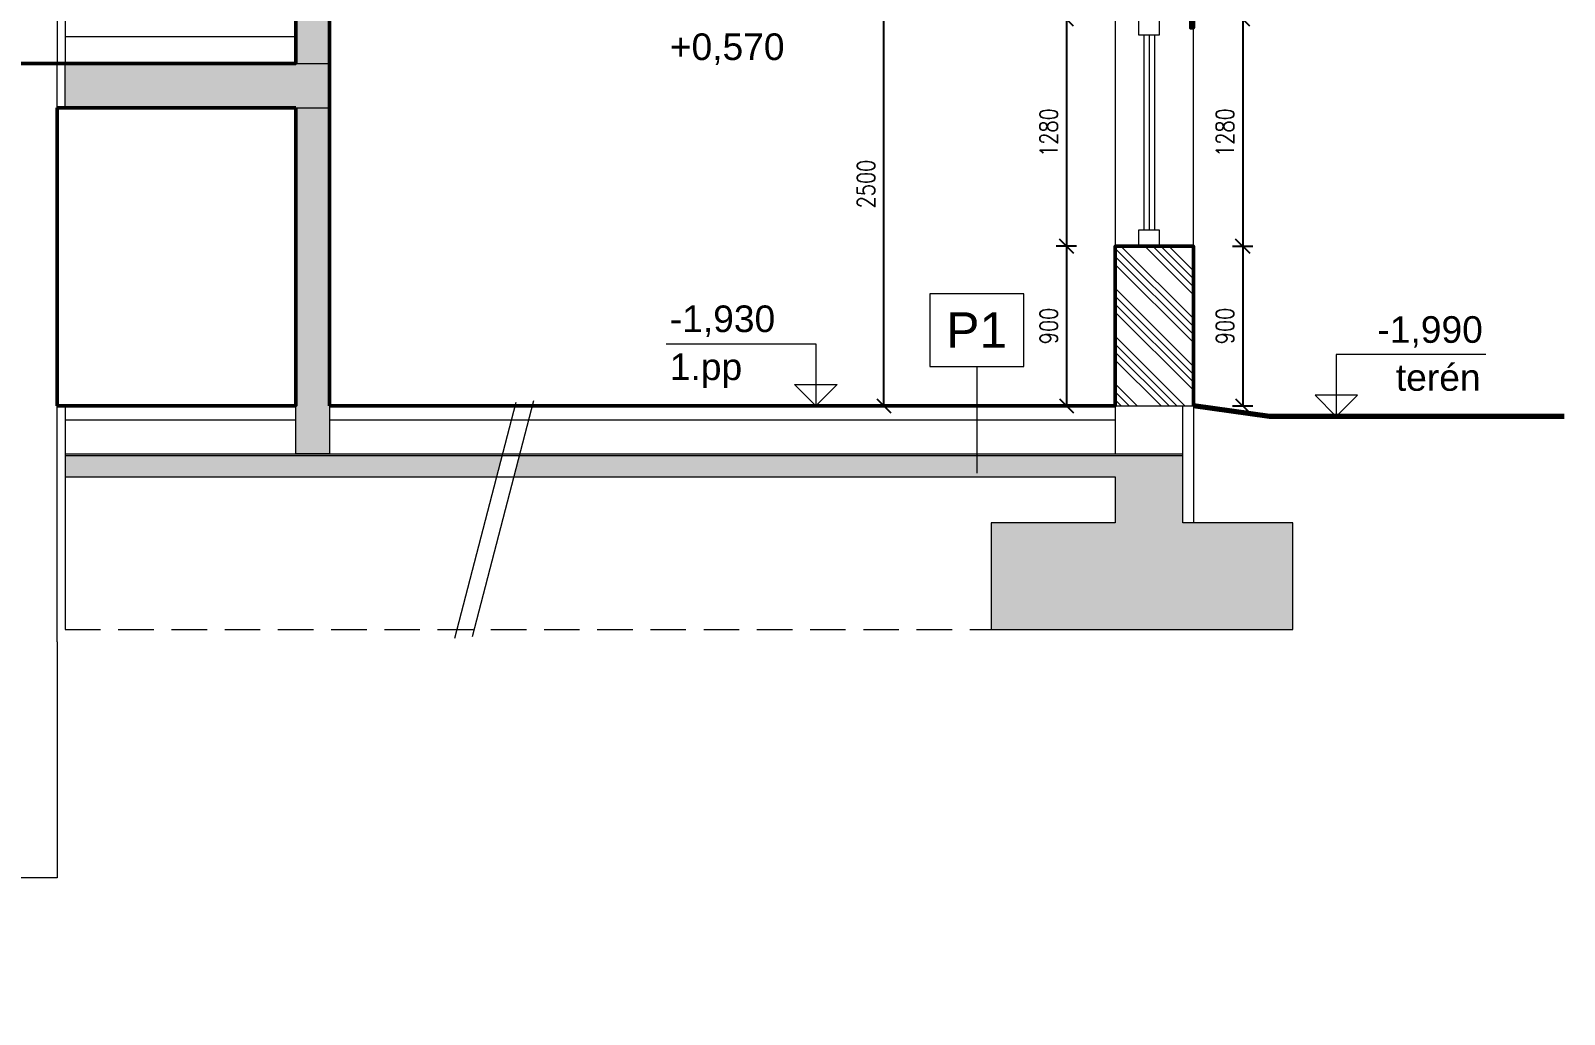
# Model space of a CAD drawing. Header units: millimetres. Extents: x 89194 to 559352, y -753138 to -204019.
# Drawn here: x 186458 to 195104, y -703803 to -698259 of the extents above; entities that cross this region are included whole.
import ezdxf

# ---------------------------------------------------------------- set-up
doc = ezdxf.new("R2010")
doc.units = ezdxf.units.MM
doc.header["$LTSCALE"] = 400
doc.header["$PDMODE"] = 3
doc.linetypes.add('DASHED', pattern=[0.75, 0.5, -0.25])
for name, color, linetype, lineweight in [('RG_koty', 7, 'Continuous', 9), ('RG_Koty_vyskove', 7, 'Continuous', 5), ('RG_okna', 3, 'Continuous', 9), ('RG_pohled', 200, 'Continuous', 9), ('RG_rozhraní mater', 51, 'Continuous', 9), ('RG_skladby konstrukcí', 5, 'Continuous', 9), ('RG_tepelka', 2, 'Continuous', 9), ('RG_velmi tlustá', 5, 'Continuous', 70), ('RG_zdivo nové', 1, 'Continuous', 50), ('RG_čárkovaně', 40, 'DASHED', 9), ('RG_šrafy', 253, 'Continuous', 9)]:
    doc.layers.add(name, color=color, linetype=linetype, lineweight=lineweight)
doc.styles.add('ARIAL', font='Arial.ttf')
doc.styles.add('Arial 200', font='Arial.ttf', dxfattribs={"height": 200})
doc.styles.add('Koty', font='romans.shx', dxfattribs={"width": 0.8})
doc.linetypes.add('ST_IZOL_TEP2', pattern='A,1e-06,[12,st.shx,S=1,R=0,X=0,Y=0],-3.795,[11,st.shx,S=1,R=0,X=0,Y=15.553],-3.795', length=7.590001)
doc.dimstyles.new('RG_50_vnitřní', dxfattribs={"dimscale": 50, "dimtxt": 2, "dimasz": 1.6, "dimexe": 1.15, "dimexo": 0, "dimgap": 1, "dimtad": 1, "dimdec": 0, "dimrnd": 5, "dimzin": 0, "dimdsep": 46, "dimtxsty": 'Koty', "dimblk1": 'OBLIQUE', "dimblk2": 'OBLIQUE', "dimsah": 1, "dimcen": 0.09, "dimclrd": 256, "dimclre": 256, "dimclrt": 2, "dimazin": 0, "dimtfac": 1, "dimtdec": 0, "dimtmove": 2, "dimatfit": 3, "dimfxl": 1.15, "dimfxlon": 1, "dimtolj": 1, "dimtzin": 0, "dimarcsym": 0})

# ---------------------------------------------------------------- blocks, each defined once
blk = doc.blocks.new('_Oblique')
at = {"color": 0, "linetype": 'ByBlock', "lineweight": -2}
blk.add_line((-0.5, -0.5), (0.5, 0.5), dxfattribs=at)
blk = doc.blocks.new('*D189')
at = {"layer": 'Defpoints', "color": 0, "transparency": 16777216}
for p in [(192822.4, -698193.2), (193012.4, -699473.2), (193290.7, -699473.2)]:
    blk.add_point(p, dxfattribs=at)
at = {"layer": 'RG_koty', "lineweight": -2, "transparency": 16777216}
for p, q in [((193233.2, -698193.2), (193348.2, -698193.2)), ((193290.7, -698193.2), (193290.7, -699473.2)), ((193233.2, -699473.2), (193348.2, -699473.2))]:
    blk.add_line(p, q, dxfattribs=at)
at = {"layer": 'RG_koty', "lineweight": -2, "transparency": 16777216, "xscale": 80, "yscale": 80, "zscale": 80}
for p, rotation in [((193290.7, -698193.2), 90), ((193290.7, -699473.2), 270)]:
    blk.add_blockref('_Oblique', p, dxfattribs=dict(at, rotation=rotation))
at = {"layer": 'RG_koty', "color": 2, "transparency": 16777216, "insert": (193190.7, -698833.2), "char_height": 100, "attachment_point": 5, "rotation": 90, "style": 'Koty'}
blk.add_mtext('\\A1;1280', dxfattribs=at)
blk = doc.blocks.new('*D190')
at = {"layer": 'Defpoints', "color": 0, "transparency": 16777216}
for p in [(193012.4, -699473.2), (192572.4, -700373.2), (193290.7, -700373.2)]:
    blk.add_point(p, dxfattribs=at)
at = {"layer": 'RG_koty', "lineweight": -2, "transparency": 16777216}
for p, q in [((193233.2, -699473.2), (193348.2, -699473.2)), ((193290.7, -699473.2), (193290.7, -700373.2)), ((193233.2, -700373.2), (193348.2, -700373.2))]:
    blk.add_line(p, q, dxfattribs=at)
at = {"layer": 'RG_koty', "lineweight": -2, "transparency": 16777216, "xscale": 80, "yscale": 80, "zscale": 80}
for p, rotation in [((193290.7, -699473.2), 90), ((193290.7, -700373.2), 270)]:
    blk.add_blockref('_Oblique', p, dxfattribs=dict(at, rotation=rotation))
at = {"layer": 'RG_koty', "color": 2, "transparency": 16777216, "insert": (193190.7, -699923.2), "char_height": 100, "attachment_point": 5, "rotation": 90, "style": 'Koty'}
blk.add_mtext('\\A1;900', dxfattribs=at)
blk = doc.blocks.new('*D193')
at = {"layer": 'Defpoints', "color": 0, "transparency": 16777216}
for p in [(192572.4, -698193.2), (192297, -699473.2), (192572.4, -699473.2)]:
    blk.add_point(p, dxfattribs=at)
at = {"layer": 'RG_koty', "lineweight": -2, "transparency": 16777216}
for p, q in [((192354.5, -698193.2), (192239.5, -698193.2)), ((192297, -698193.2), (192297, -699473.2)), ((192354.5, -699473.2), (192239.5, -699473.2))]:
    blk.add_line(p, q, dxfattribs=at)
at = {"layer": 'RG_koty', "lineweight": -2, "transparency": 16777216, "xscale": 80, "yscale": 80, "zscale": 80}
for p, rotation in [((192297, -698193.2), 90), ((192297, -699473.2), 270)]:
    blk.add_blockref('_Oblique', p, dxfattribs=dict(at, rotation=rotation))
at = {"layer": 'RG_koty', "color": 2, "transparency": 16777216, "insert": (192197, -698833.2), "char_height": 100, "attachment_point": 5, "rotation": 90, "style": 'Koty'}
blk.add_mtext('\\A1;1280', dxfattribs=at)
blk = doc.blocks.new('*D194')
at = {"layer": 'Defpoints', "color": 0, "transparency": 16777216}
for p in [(192572.4, -699473.2), (192297, -700373.2), (192572.4, -700373.2)]:
    blk.add_point(p, dxfattribs=at)
at = {"layer": 'RG_koty', "lineweight": -2, "transparency": 16777216}
for p, q in [((192354.5, -699473.2), (192239.5, -699473.2)), ((192297, -699473.2), (192297, -700373.2)), ((192354.5, -700373.2), (192239.5, -700373.2))]:
    blk.add_line(p, q, dxfattribs=at)
at = {"layer": 'RG_koty', "lineweight": -2, "transparency": 16777216, "xscale": 80, "yscale": 80, "zscale": 80}
for p, rotation in [((192297, -699473.2), 90), ((192297, -700373.2), 270)]:
    blk.add_blockref('_Oblique', p, dxfattribs=dict(at, rotation=rotation))
at = {"layer": 'RG_koty', "color": 2, "transparency": 16777216, "insert": (192197, -699923.2), "char_height": 100, "attachment_point": 5, "rotation": 90, "style": 'Koty'}
blk.add_mtext('\\A1;900', dxfattribs=at)
blk = doc.blocks.new('*D195')
at = {"layer": 'Defpoints', "color": 0, "transparency": 16777216}
for p in [(191267.5, -697873.2), (192572.4, -697873.2), (192572.4, -700373.2)]:
    blk.add_point(p, dxfattribs=at)
at = {"layer": 'RG_koty', "lineweight": -2, "transparency": 16777216}
for p, q in [((191325, -697873.2), (191210, -697873.2)), ((191267.5, -700373.2), (191267.5, -697873.2)), ((191325, -700373.2), (191210, -700373.2))]:
    blk.add_line(p, q, dxfattribs=at)
at = {"layer": 'RG_koty', "lineweight": -2, "transparency": 16777216, "xscale": 80, "yscale": 80, "zscale": 80}
for p, rotation in [((191267.5, -697873.2), 90), ((191267.5, -700373.2), 270)]:
    blk.add_blockref('_Oblique', p, dxfattribs=dict(at, rotation=rotation))
at = {"layer": 'RG_koty', "color": 2, "transparency": 16777216, "insert": (191167.5, -699123.2), "char_height": 100, "attachment_point": 5, "rotation": 90, "style": 'Koty'}
blk.add_mtext('\\A1;2500', dxfattribs=at)

msp = doc.modelspace()

# ---------------------------------------------------------------- hatches: boundary and pattern name
at = {"layer": 'RG_šrafy'}
h = msp.add_hatch(dxfattribs=at)
h.set_pattern_fill('ANSI34', color=256, scale=10, angle=90)
h.set_pattern_definition([(135, (169709.04, -697996.52), (-134.7038, -134.7038), []), (135, (169709.04, -697951.62), (-134.7038, -134.7038), []), (135, (169709.04, -697906.72), (-134.7038, -134.7038), []), (135, (169709.04, -697861.82), (-134.7038, -134.7038), [])])
h.paths.add_polyline_path([(169942.4, -697838.2), (169412.4, -697838.2), (169412.4, -698243.2), (169942.4, -698243.2)])
h.paths.add_polyline_path([(193012.4, -699473.2), (192572.4, -699473.2), (192572.4, -700373.2), (193012.4, -700373.2)])
h.paths.add_polyline_path([(193012.4, -696493.2), (192572.4, -696493.2), (192572.4, -697393.2), (192572.4, -697437.2), (193012.4, -697437.2)])
h.paths.add_polyline_path([(193012.4, -693143.2), (192572.4, -693143.2), (192572.4, -694043.2), (192572.4, -694125.2), (193012.4, -694125.2)])
h.paths.add_polyline_path([(192572.4, -689643.2), (192572.4, -689725.2), (193012.4, -689725.2), (193012.4, -688743.2), (192572.4, -688743.2)])
h.paths.add_polyline_path([(192572.4, -686225.2), (193012.4, -686225.2), (193012.4, -685443.2), (192572.4, -685443.2), (192572.4, -685743.2)])
h.paths.add_polyline_path([(177072.4, -697393.2), (177072.4, -697838.2), (177512.4, -697838.2), (177512.4, -696493.2), (177072.4, -696493.2)])
h.paths.add_polyline_path([(177072.4, -694043.2), (177072.4, -694125.2), (177512.4, -694125.2), (177512.4, -693143.2), (177072.4, -693143.2)])
h.paths.add_polyline_path([(177512.4, -688743.2), (177072.4, -688743.2), (177072.4, -689643.2), (177072.4, -689725.2), (177512.4, -689725.2)])
h.paths.add_polyline_path([(177072.4, -685743.2), (177072.4, -686225.2), (177512.4, -686225.2), (177512.4, -685443.2), (177072.4, -685443.2)])
at = {"layer": 'RG_šrafy', "ltscale": 0.0007}
h = msp.add_hatch(dxfattribs=at)
h.set_pattern_fill('PLASTY_LEHCENE', color=256, scale=40)
h.set_pattern_definition([(45, (-38700.08, -88521.15), (-113.137085, 113.137085), []), (0, (-38519.81, -88468.15), (113.137085, 113.137085), [20, -206.27417]), (45, (-38499.8, -88468.15), (-113.137085, 113.137085), [20, -140]), (90, (-38485.66, -88454.01), (-113.137085, 113.137085), [20, -206.27417]), (135, (-38485.66, -88434.01), (-113.137085, -113.137085), [20, -140]), (0, (-38519.81, -88419.87), (113.137085, 113.137085), [20, -206.27417]), (45, (-38533.95, -88434.01), (-113.137085, 113.137085), [20, -140]), (90, (-38533.95, -88454.01), (-113.137085, 113.137085), [20, -206.27417]), (135, (-38519.8, -88468.15), (-113.137085, -113.137085), [20, -140]), (135, (-38545.8, -88521.15), (-113.137085, -113.137085), [])])
h.paths.add_polyline_path([(169602.4, -686343.2), (169412.4, -686343.2), (169412.4, -695243.2), (169602.4, -695243.2)])
h.paths.add_polyline_path([(169412.4, -697838.2), (169602.4, -697838.2), (169602.4, -697393.2), (169412.4, -697393.2)])
h.paths.add_polyline_path([(187952.4, -700373.2), (187952.4, -700643.2), (188142.4, -700643.2), (188142.4, -700373.2), (188142.4, -698693.2), (187952.4, -698693.2)])
h.paths.add_polyline_path([(188142.4, -697873.2), (188142.4, -697588.2), (187952.4, -697588.2), (187952.4, -698443.2), (188142.4, -698443.2)])
h = msp.add_hatch(dxfattribs=at)
h.set_pattern_fill('ZELEZOBETON', color=256, scale=30)
h.set_pattern_definition([(45, (-38756.65, -88521.15), (-106.066017, 106.066017), []), (45, (-38714.22, -88521.15), (-106.066017, 106.066017), []), (45, (-38629.37, -88521.15), (-63.63961, 148.492424), [60, -30, 0, -30])])
h.paths.add_polyline_path([(188142.4, -698443.2), (187952.4, -698443.2), (186652.4, -698443.2), (186652.4, -698693.2), (187952.4, -698693.2), (188142.4, -698693.2)])
h.paths.add_polyline_path([(189115.7, -700653.2), (186652.4, -700653.2), (186652.4, -700773.2), (189084.5, -700773.2)])
h.paths.add_polyline_path([(192952.4, -700653.2), (189212.5, -700653.2), (189181.3, -700773.2), (192572.4, -700773.2), (192572.4, -701033.7), (191872.4, -701033.7), (191872.4, -701633.7), (193572.4, -701633.7), (193572.4, -701033.7), (192952.4, -701033.7)])
h.paths.add_polyline_path([(169942.4, -700393.2), (169942.4, -703803.2), (169142.4, -703803.2), (169142.4, -703103.2), (166718.9, -703103.2), (166718.9, -702803.2), (169412.4, -702803.2), (169412.4, -700393.2)])

# ---------------------------------------------------------------- linework, layer by layer
at = {"layer": 'RG_Koty_vyskove', "transparency": 33554687, "extrusion": (0, 0, -1)}
for p, q in [((190041.4, -700023.2), (190883.5, -700023.2)), ((194660.5, -700083.7), (193818.3, -700083.7))]:
    msp.add_line(p, q, dxfattribs=at)
at = {"layer": 'RG_Koty_vyskove', "transparency": 33554687}
for p, q in [((190883.5, -700023.2), (190883.5, -700373.2)), ((193818.3, -700083.7), (193818.3, -700433.7)), ((190883.5, -700373.2), (190763.6, -700253.1, 0)), ((190763.6, -700253.1, 0), (190883.6, -700253.1, 0)), ((191003.6, -700253.1, 0), (190883.5, -700373.2)), ((190883.6, -700253.1, 0), (191003.6, -700253.1, 0)), ((193818.2, -700313.6, 0), (193698.2, -700313.6, 0)), ((193698.2, -700313.6, 0), (193818.3, -700433.7)), ((193938.2, -700313.6, 0), (193818.2, -700313.6, 0)), ((193818.3, -700433.7), (193938.2, -700313.6, 0))]:
    msp.add_line(p, q, dxfattribs=at)
for points in [[(191183.5, -700373.2), (190583.5, -700373.2)], [(193518.3, -700433.7), (194118.3, -700433.7)]]:
    msp.add_lwpolyline(points, dxfattribs=at)
at = {"layer": 'RG_okna'}
for points in [[(192822.4, -698193.2), (192702.4, -698193.2), (192702.4, -698283.2), (192822.4, -698283.2)], [(192822.4, -699383.2), (192702.4, -699383.2), (192702.4, -699473.2), (192822.4, -699473.2)]]:
    msp.add_lwpolyline(points, close=True, dxfattribs=at)
for points in [[(192732.4, -698283.2), (192732.4, -699383.2)], [(192762.4, -698283.2), (192762.4, -699383.2)], [(192792.4, -698283.2), (192792.4, -699383.2)]]:
    msp.add_lwpolyline(points, dxfattribs=at)
at = {"layer": 'RG_pohled'}
for points in [[(186607.4, -695643.2), (186607.4, -698443.2)], [(186652.4, -697393.2), (186652.4, -698443.2)], [(192572.4, -698193.2), (192572.4, -699473.2)], [(193012.4, -699473.2), (193012.4, -698243.2)], [(187952.4, -698293.2), (186652.4, -698293.2)], [(189193.3, -700354.7), (188847.4, -701685)], [(189292.8, -700344.4), (188946.9, -701674.7)]]:
    msp.add_lwpolyline(points, dxfattribs=at)
at = {"layer": 'RG_rozhraní mater'}
for points in [[(186607.4, -701703.2), (186607.4, -698443.2)], [(186652.4, -698693.2), (186652.4, -698443.2)], [(187952.4, -698443.2), (188142.4, -698443.2)], [(187952.4, -698693.2), (188142.4, -698693.2)], [(186652.4, -700373.2), (186652.4, -701633.7)], [(186652.4, -700773.2), (192572.4, -700773.2), (192572.4, -701033.7), (191872.4, -701033.7), (191872.4, -701633.7), (193572.4, -701633.7), (193572.4, -701033.7), (192952.4, -701033.7), (192952.4, -700373.2), (193012.4, -700373.2)], [(188142.4, -700373.2), (188142.4, -700643.2), (187952.4, -700643.2), (187952.4, -700373.2)], [(192572.4, -700373.2), (193012.4, -700373.2)], [(192572.4, -700373.2), (192572.4, -700643.2)], [(193012.4, -700373.2), (193012.4, -701033.7)], [(186652.4, -700453.2), (187952.4, -700453.2)], [(188142.4, -700453.2), (192572.4, -700453.2)], [(186652.4, -700643.2), (192952.4, -700643.2)], [(186652.4, -700653.2), (192952.4, -700653.2)], [(186607.4, -701703.2), (186607.4, -703034.2), (185957.4, -703034.2), (185957.4, -701703.2)]]:
    msp.add_lwpolyline(points, dxfattribs=at)
at = {"layer": 'RG_skladby konstrukcí'}
msp.add_lwpolyline([(191526.1, -700151.5), (192056.1, -700151.5), (192056.1, -699741.5), (191526.1, -699741.5)], close=True, dxfattribs=at)
msp.add_lwpolyline([(191791.1, -700151.5), (191791.1, -700753.3)], dxfattribs=at)
at = {"layer": 'RG_tepelka', "linetype": 'ST_IZOL_TEP2', "ltscale": 0.03}
for points in [[(186652.4, -700643.2), (187952.4, -700643.2)], [(188142.4, -700643.2), (192572.4, -700643.2)]]:
    msp.add_lwpolyline(points, dxfattribs=at)
at = {"layer": 'RG_velmi tlustá'}
msp.add_lwpolyline([(195103.5, -700433.7), (193442.4, -700433.3), (193012.4, -700373.2)], dxfattribs=at)
at = {"layer": 'RG_zdivo nové'}
for points in [[(185957.4, -698443.2), (187952.4, -698443.2), (187952.4, -697393.2), (192572.4, -697393.2), (192572.4, -696493.2), (193012.4, -696493.2), (193012.4, -698243.2), (192997.4, -698243.2), (192997.4, -697968.2), (192822.4, -697968.2), (192822.4, -698193.2), (192572.4, -698193.2), (192572.4, -697873.2), (188142.4, -697873.2), (188142.4, -700373.2)], [(186607.4, -700373.2), (187952.4, -700373.2), (187952.4, -698693.2)], [(186607.4, -698693.2), (187952.4, -698693.2)], [(186607.4, -700373.2), (186607.4, -698693.2)], [(188142.4, -700373.2), (192572.4, -700373.2), (192572.4, -699473.2), (193012.4, -699473.2), (193012.4, -700373.2)]]:
    msp.add_lwpolyline(points, dxfattribs=at)
at = {"layer": 'RG_čárkovaně'}
msp.add_lwpolyline([(186652.4, -701633.7), (191872.4, -701633.7)], dxfattribs=at)

# ---------------------------------------------------------------- texts
at = {"layer": 'RG_Koty_vyskove', "transparency": 33554687, "style": 'ARIAL'}
for s, p in [('+0,570', (190061.2, -698424.2)), ('-1,930', (190061.2, -699957.7)), ('-1,990', (194049.9, -700018.2)), ('1.pp', (190061.2, -700228.1)), ('terén', (194153.9, -700288.6))]:
    msp.add_text(s, height=150, dxfattribs=at).set_placement(p)
at = {"layer": 'RG_skladby konstrukcí', "insert": (191791.1, -699946.5), "char_height": 200, "width": 530, "attachment_point": 5, "style": 'Arial 200'}
msp.add_mtext('P1', dxfattribs=at)

# ---------------------------------------------------------------- dimensions: what is measured, and where the dimension line sits
at = {"layer": 'RG_koty'}
for base, p1, p2, picture, middle in [((191267.5, -697873.2), (192572.4, -700373.2), (192572.4, -697873.2), '*D195', (191167.5, -699123.2)), ((192297, -699473.2), (192572.4, -698193.2), (192572.4, -699473.2), '*D193', (192197, -698833.2)), ((193290.7, -699473.2), (192822.4, -698193.2), (193012.4, -699473.2), '*D189', (193190.7, -698833.2)), ((192297, -700373.2), (192572.4, -699473.2), (192572.4, -700373.2), '*D194', (192197, -699923.2)), ((193290.7, -700373.2), (193012.4, -699473.2), (192572.4, -700373.2), '*D190', (193190.7, -699923.2))]:
    dim = msp.add_linear_dim(base=base, p1=p1, p2=p2, angle=90, dimstyle='RG_50_vnitřní', dxfattribs=at)
    dim.commit()
    dim.dimension.update_dxf_attribs({"geometry": picture, "text_midpoint": middle})

doc.saveas('drawing.dxf')
